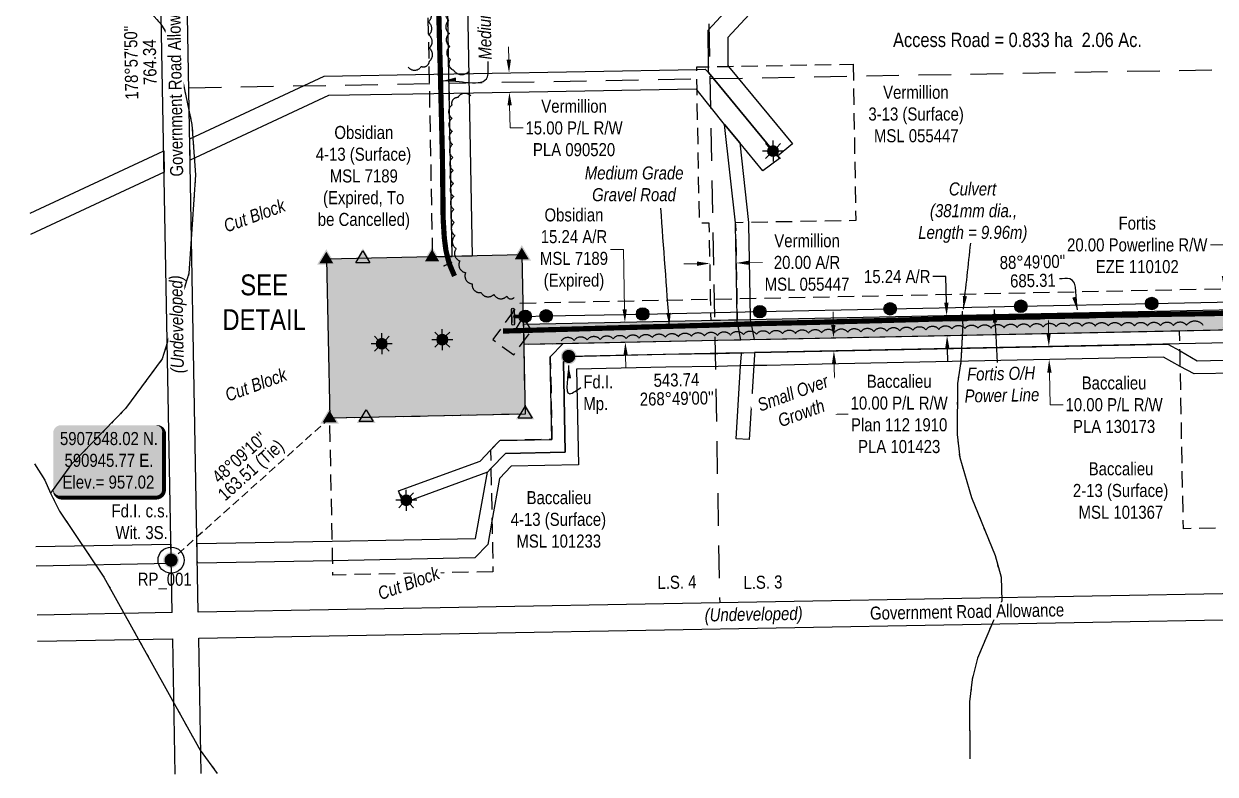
# Model space of a CAD drawing. Extents: x 588922 to 592870, y 5907287 to 5910216.
# Drawn here: x 590833 to 591746, y 5907384 to 5907959 of the extents above; entities that cross this region are included whole.
import ezdxf
from ezdxf.enums import TextEntityAlignment as Align

# ---------------------------------------------------------------- set-up
doc = ezdxf.new("R2010")
doc.units = 0
doc.header["$LTSCALE"] = 5
doc.header["$PDSIZE"] = 0.5
for name, pattern in [('0', [1, 1, 0]), ('foc-ACCESSROAD', [3.75, 2.5, -1.25]), ('foc-FLOWLINE', [3.75, 2.5, -1.25]), ('foc-LSD', [8, 5, -3]), ('foc-TIELINE', [1.875, 1.25, -0.625]), ('foc-WHEELTRACKS', [2, 0.4, -1.6]), ('POWERLINE5', [7.8, 2.4, -0.6, 0.6, -0.6, 0.6, -0.6, 2.4])]:
    doc.linetypes.add(name, pattern=pattern)
doc.layers.get('Defpoints').update_dxf_attribs({"color": 9})
for name, color, linetype in [('35', 37, 'Continuous'), ('AS-POWER', 104, 'foc-POWER'), ('AS-POWER-EXISTING', 72, 'POWERLINE5'), ('AS-POWER-EXISTING-ANC', 72, 'Continuous'), ('AS-ROADS', 254, 'Continuous'), ('C-AR', 13, 'foc-ACCESSROAD'), ('C-RW', 13, 'Continuous'), ('C-WS-S', 8, 'Continuous'), ('DETAIL-T', 7, 'Continuous'), ('F-EZE', 190, 'foc-FLOWLINE'), ('F-RW', 190, 'Continuous'), ('F-WS', 190, 'foc-ACCESSROAD'), ('F-WS-S', 8, 'Continuous'), ('L-AREAWORK', 5, 'Continuous'), ('L-BD', 7, 'Continuous'), ('L-BD1', 253, 'Continuous'), ('L-MON', 1, 'Continuous'), ('L-ROAD-T', 7, 'Continuous'), ('L-SEC', 7, 'Continuous'), ('L-SECTION-LSD', 7, 'foc-LSD'), ('L-TIE', 7, 'foc-TIELINE'), ('P-PROPOSED', 10, 'Continuous'), ('P-PROPOSED-H', 21, 'Continuous'), ('P-TXT', 4, 'Continuous'), ('T-BUSH', 110, '0'), ('T-CREEK', 160, 'Continuous'), ('T-WATER-P3', 160, 'foc-WHEELTRACKS')]:
    doc.layers.add(name, color=color, linetype=linetype)
for name, color, linetype, lineweight in [('AS-GENERAL', 48, 'Continuous', 18), ('C-AR-T', 13, 'Continuous', 9), ('C-WS-T', 13, 'Continuous', 9), ('F-AR-T', 190, 'Continuous', 9), ('F-EZE-T', 190, 'Continuous', 9), ('F-RW-T', 190, 'Continuous', 9), ('F-WS-T', 190, 'Continuous', 9), ('T-TEXT', 48, 'Continuous', 18)]:
    doc.layers.add(name, color=color, linetype=linetype, lineweight=lineweight)
doc.styles.add('100L', font='ARIALN.TTF', dxfattribs={"height": 11})
doc.styles.add('175L', font='ARIALN.TTF', dxfattribs={"height": 20})
doc.styles.add('80', font='ARIALN.TTF', dxfattribs={"height": 10})
doc.styles.add('80CG', font='ARIALN.TTF', dxfattribs={"height": 10})
doc.styles.add('80L', font='ARIALN.TTF', dxfattribs={"height": 10})
doc.styles.add('80LS', font='ARIALNI.TTF', dxfattribs={"height": 10})
doc.styles.add('foc-LtypeFont', font='ARIALN.TTF', dxfattribs={"height": 7.35})
doc.linetypes.add('foc-POWER', pattern='A,6,-1,["P",foc-LtypeFont,S=0.2,R=0,X=-0.625,Y=-0.75],-1.24,4', length=12.24)
doc.linetypes.add('foc-TOPO-flowdirection-NOLINE', pattern='A,0,[">",foc-LtypeFont,S=0.3,R=0,X=0,Y=-0.945],-20,[">",foc-LtypeFont,S=0.3,R=0,X=0,Y=-0.945],0', length=20)
doc.dimstyles.new('Compass 5 000', dxfattribs={"dimscale": 5, "dimtxt": 9, "dimasz": 2, "dimexe": 0.2, "dimexo": 0.0625, "dimgap": 0.5, "dimtad": 0, "dimtih": 1, "dimtoh": 1, "dimzin": 0, "dimdsep": 46, "dimtxsty": '80CG', "dimcen": 0.1, "dimse1": 1, "dimse2": 1, "dimclrd": 256, "dimclrt": 256, "dimaunit": 1, "dimadec": 4, "dimazin": 0, "dimtfac": 0.06, "dimtofl": 0, "dimtmove": 0, "dimatfit": 1, "dimfxl": 0.2, "dimtolj": 1, "dimtzin": 0, "dimlwd": -1, "dimarcsym": 0})

# ---------------------------------------------------------------- blocks, each defined once
blk = doc.blocks.new('*D46')
at = {"layer": 'C-AR-T', "transparency": 16777216}
for p, q in [((591292.66, 5907786.24), (591282.66, 5907786.24)), ((591293.61, 5907740.37), (591292.66, 5907786.24)), ((591294.35, 5907705.13), (591294.56, 5907695.13))]:
    blk.add_line(p, q, dxfattribs=at)
for points in [[(591295.28, 5907740.4), (591291.95, 5907740.33), (591293.82, 5907730.37)], [(591296.02, 5907705.16), (591292.68, 5907705.09), (591294.14, 5907715.13)]]:
    blk.add_solid(points, dxfattribs=at)
at = {"layer": 'Defpoints', "color": 0, "transparency": 16777216}
for p in [(591274.26, 5907729.96), (591293.82, 5907730.37), (591274.58, 5907714.72)]:
    blk.add_point(p, dxfattribs=at)
at = {"layer": 'C-AR-T', "transparency": 16777216, "insert": (591254.73, 5907786.24), "char_height": 10, "attachment_point": 5, "style": '80CG'}
blk.add_mtext('\\A1;Obsidian\\P15.24 A/R\\PMSL 7189\\P(Expired)', dxfattribs=at)
blk = doc.blocks.new('*D54')
at = {"layer": 'Defpoints', "color": 0, "transparency": 16777216}
for p in [(591359.07, 5907774.13), (591379.19, 5907775.87), (591379.22, 5907774.49)]:
    blk.add_point(p, dxfattribs=at)
at = {"layer": 'F-AR-T', "transparency": 16777216}
for p, q in [((591349.05, 5907775.32), (591339.05, 5907775.14)), ((591389.19, 5907776.05), (591399.19, 5907776.23))]:
    blk.add_line(p, q, dxfattribs=at)
for points in [[(591389.16, 5907777.72), (591389.22, 5907774.38), (591379.19, 5907775.87)], [(591349.02, 5907776.99), (591349.08, 5907773.66), (591359.05, 5907775.5)]]:
    blk.add_solid(points, dxfattribs=at)
at = {"layer": 'F-AR-T', "transparency": 16777216, "insert": (591433.47, 5907776.23), "char_height": 10, "attachment_point": 5, "style": '80CG'}
blk.add_mtext('\\A1;Vermillion\\P20.00 A/R\\PMSL 055447', dxfattribs=at)
blk = doc.blocks.new('*D56')
at = {"layer": 'Defpoints', "color": 0, "transparency": 16777216}
for p in [(591635.1, 5907753.65), (591753.4, 5907755.85), (591635.47, 5907733.74)]:
    blk.add_point(p, dxfattribs=at)
at = {"layer": 'F-EZE-T', "transparency": 16777216}
for p, q in [((591752.77, 5907789.69), (591742.77, 5907789.69)), ((591753.22, 5907765.84), (591752.77, 5907789.69)), ((591753.96, 5907725.94), (591754.14, 5907715.94))]:
    blk.add_line(p, q, dxfattribs=at)
for points in [[(591754.88, 5907765.88), (591751.55, 5907765.81), (591753.4, 5907755.85)], [(591755.62, 5907725.97), (591752.29, 5907725.91), (591753.77, 5907735.94)]]:
    blk.add_solid(points, dxfattribs=at)
at = {"layer": 'F-EZE-T', "transparency": 16777216, "insert": (591686.69, 5907789.69), "char_height": 10, "attachment_point": 5, "style": '80CG'}
blk.add_mtext('\\A1;Fortis\\P20.00 Powerline R/W\\PEZE 110102', dxfattribs=at)
blk = doc.blocks.new('*D65')
at = {"layer": 'Defpoints', "color": 0, "transparency": 16777216}
for p in [(591204.93, 5907921.69), (591228.87, 5907922.13), (591229.15, 5907907.14)]:
    blk.add_point(p, dxfattribs=at)
at = {"layer": 'F-RW-T', "transparency": 16777216}
for p, q in [((591204.75, 5907931.69), (591204.57, 5907941.69)), ((591205.39, 5907896.7), (591205.71, 5907879.39)), ((591205.71, 5907879.39), (591215.71, 5907879.39))]:
    blk.add_line(p, q, dxfattribs=at)
for points in [[(591206.42, 5907931.72), (591203.08, 5907931.66), (591204.93, 5907921.69)], [(591207.06, 5907896.73), (591203.72, 5907896.67), (591205.21, 5907906.7)]]:
    blk.add_solid(points, dxfattribs=at)
at = {"layer": 'F-RW-T', "transparency": 16777216, "insert": (591254.79, 5907879.39), "char_height": 10, "attachment_point": 5, "style": '80CG'}
blk.add_mtext('\\A1;Vermillion\\P15.00 P/L R/W\\PPLA 090520', dxfattribs=at)
blk = doc.blocks.new('*D66')
at = {"layer": 'Defpoints', "color": 0, "transparency": 16777216}
for p in [(591469.82, 5907718.75), (591454.02, 5907708.42), (591470.03, 5907708.76)]:
    blk.add_point(p, dxfattribs=at)
at = {"layer": 'F-RW-T', "transparency": 16777216}
for p, q in [((591453.6, 5907728.41), (591453.4, 5907738.41)), ((591454.23, 5907698.42), (591455.03, 5907660.07)), ((591455.03, 5907660.07), (591465.03, 5907660.07))]:
    blk.add_line(p, q, dxfattribs=at)
for points in [[(591455.27, 5907728.44), (591451.94, 5907728.37), (591453.81, 5907718.41)], [(591455.9, 5907698.46), (591452.56, 5907698.39), (591454.02, 5907708.42)]]:
    blk.add_solid(points, dxfattribs=at)
at = {"layer": 'F-RW-T', "transparency": 16777216, "insert": (591504.12, 5907660.07), "char_height": 10, "attachment_point": 5, "style": '80CG', "bg_fill": 3, "box_fill_scale": 1.1, "bg_fill_color": 256, "bg_fill_true_color": 13158600, "bg_fill_transparency": 0}
blk.add_mtext('\\A1;Baccalieu\\P10.00 P/L R/W\\PPlan 112 1910\\PPLA 101423', dxfattribs=at)
blk = doc.blocks.new('*D68')
at = {"layer": 'Defpoints', "color": 0, "transparency": 16777216}
for p in [(591623.48, 5907711.92), (591619.14, 5907701.83), (591623.69, 5907701.92)]:
    blk.add_point(p, dxfattribs=at)
at = {"layer": 'F-RW-T', "transparency": 16777216}
for p, q in [((591618.72, 5907721.82), (591618.52, 5907731.82)), ((591619.35, 5907691.83), (591619.87, 5907667.15)), ((591619.87, 5907667.15), (591629.87, 5907667.15))]:
    blk.add_line(p, q, dxfattribs=at)
for points in [[(591620.39, 5907721.86), (591617.06, 5907721.79), (591618.93, 5907711.83)], [(591621.02, 5907691.86), (591617.69, 5907691.79), (591619.14, 5907701.83)]]:
    blk.add_solid(points, dxfattribs=at)
at = {"layer": 'F-RW-T', "transparency": 16777216, "insert": (591668.95, 5907667.15), "char_height": 10, "attachment_point": 5, "style": '80CG'}
blk.add_mtext('\\A1;Baccalieu\\P10.00 P/L R/W\\PPLA 130173', dxfattribs=at)
blk = doc.blocks.new('GAS')
h = blk.add_hatch(color=255)
h.dxf.hatch_style = 1
edge = h.paths.add_edge_path()
edge.add_arc((0, 0), 0.9, 0, 360)
for p, q in [((-0.81, 0), (-1.62, 0)), ((-0.57, 0.57), (-1.14, 1.14)), ((0, 0.81), (0, 1.62)), ((0.57, 0.57), (1.14, 1.14)), ((1.62, 0), (0.81, 0)), ((-0.57, -0.57), (-1.14, -1.14)), ((0, -0.81), (0, -1.62)), ((1.14, -1.14), (0.57, -0.57))]:
    blk.add_line(p, q)
blk.add_circle((0, 0), 0.8)
blk = doc.blocks.new('fdia')
at = {"color": 255, "const_width": 1}
blk.add_lwpolyline([(-0.5, 0, 1), (0.5, 0, 1)], format="xyb", close=True, dxfattribs=at)
blk = doc.blocks.new('Fdiaa')
blk.add_blockref('fdia', (0, 0))
blk = doc.blocks.new('fdib')
at = {"color": 1, "const_width": 1.6}
blk.add_lwpolyline([(-0.4, 0, 1), (0.4, 0, 1)], format="xyb", close=True, dxfattribs=at)
at = {"color": 1}
blk.add_circle((0, 0), 0.8, dxfattribs=at)
blk = doc.blocks.new('Fdibb')
blk.add_blockref('fdib', (0, 0))
blk = doc.blocks.new('fdicc')
for name in ['Fdibb', 'Fdiaa']:
    blk.add_blockref(name, (0, 0))
blk = doc.blocks.new('FDI')
blk.add_blockref('fdicc', (0, 0))
blk = doc.blocks.new('TRIA')
blk.add_hatch(color=255).paths.add_polyline_path([(-0.04, 1.52), (-1.47, -0.87), (1.39, -0.87)])
blk = doc.blocks.new('TRIAA')
blk.add_blockref('TRIA', (0, 0))
blk = doc.blocks.new('TRIB')
at = {"color": 1}
blk.add_lwpolyline([(-1.12, -0.67), (-0.04, 1.13), (1.04, -0.67)], close=True, dxfattribs=at)
blk = doc.blocks.new('TRIBB')
blk.add_blockref('TRIB', (0, 0))
blk = doc.blocks.new('TRICC')
for name in ['TRIAA', 'TRIBB']:
    blk.add_blockref(name, (0, 0))
blk = doc.blocks.new('plspike')
blk.add_blockref('TRICC', (0, 0))
blk = doc.blocks.new('*U72')
h = blk.add_hatch(color=255)
h.dxf.hatch_style = 1
edge = h.paths.add_edge_path()
edge.add_arc((-0.02, 1.1), 0.2, 1.2155, 181.2155, ccw=False)
edge.add_line((0.18, 1.1), (0.2, -0.2))
edge.add_line((0.2, -0.2), (0.22, -1.1))
edge.add_arc((0.02, -1.1), 0.2, -178.7845, 1.2155, ccw=False)
edge.add_line((-0.18, -1.1), (-0.22, 1.1))
h = blk.add_hatch(color=255)
h.dxf.hatch_style = 1
edge = h.paths.add_edge_path()
edge.add_arc((1.87, 0.04), 0.2, -88.7845, 91.2155, ccw=False)
edge.add_line((1.87, -0.16), (0.2, -0.2))
edge.add_line((0.2, -0.2), (0.2, 0.2))
edge.add_line((0.2, 0.2), (1.86, 0.24))
at = {"color": 255}
blk.add_lwpolyline([(-0.22, 1.1, -1), (0.18, 1.1), (0.2, -0.2), (0.22, -1.1, -1), (-0.18, -1.1)], format="xyb", close=True, dxfattribs=at)
at = {"color": 72, "const_width": 0.1, "flags": 128}
for points in [[(-0.02, 1.1), (0.02, -1.1)], [(1.87, 0.04), (0, 0)]]:
    blk.add_lwpolyline(points, dxfattribs=at)
at = {"color": 255, "flags": 128}
blk.add_lwpolyline([(1.86, 0.24, -1), (1.87, -0.16), (0.2, -0.2), (0.2, 0.2)], format="xyb", close=True, dxfattribs=at)
blk = doc.blocks.new('POWERPOLE')
h = blk.add_hatch(color=255)
edge = h.paths.add_edge_path()
edge.add_arc((0, 0), 0.96, 0, 360)
at = {"linetype": 'Continuous'}
for p, q in [((0.68, -0.68), (-0.68, 0.68)), ((-0.68, -0.68), (0.68, 0.68))]:
    blk.add_line(p, q, dxfattribs=at)
blk.add_circle((0, 0), 0.96, dxfattribs=at)
blk = doc.blocks.new('STRIA')
blk.add_hatch(color=255).paths.add_polyline_path([(-0.04, 1.52), (-1.47, -0.87), (1.39, -0.87)])
blk = doc.blocks.new('STRIAA')
blk.add_blockref('STRIA', (0, 0))
blk = doc.blocks.new('STRIB')
at = {"color": 1}
blk.add_solid([(-1.12, -0.67), (-0.04, 1.13), (1.04, -0.67)], dxfattribs=at)
blk = doc.blocks.new('STRIBB')
blk.add_blockref('STRIB', (0, 0))
blk = doc.blocks.new('STRICC')
for name in ['STRIAA', 'STRIBB']:
    blk.add_blockref(name, (0, 0))
blk = doc.blocks.new('fdspike')
blk.add_blockref('STRICC', (0, 0))
blk = doc.blocks.new('*D77')
at = {"layer": 'Defpoints', "color": 0, "transparency": 16777216}
for p in [(591540.54, 5907735.45), (591337.34, 5907731.25), (591337.65, 5907716.02)]:
    blk.add_point(p, dxfattribs=at)
at = {"layer": 'P-TXT', "transparency": 16777216}
for p, q in [((591539.92, 5907765.4), (591529.92, 5907765.4)), ((591540.34, 5907745.44), (591539.92, 5907765.4)), ((591541.06, 5907710.22), (591541.27, 5907700.22))]:
    blk.add_line(p, q, dxfattribs=at)
for points in [[(591542, 5907745.48), (591538.67, 5907745.41), (591540.54, 5907735.45)], [(591542.73, 5907710.25), (591539.4, 5907710.18), (591540.86, 5907720.21)]]:
    blk.add_solid(points, dxfattribs=at)
at = {"layer": 'P-TXT', "transparency": 16777216, "insert": (591502.64, 5907765.4), "char_height": 10, "attachment_point": 5, "style": '80CG'}
blk.add_mtext('\\A1;15.24 A/R', dxfattribs=at)
blk = doc.blocks.new('*U86')
h = blk.add_hatch(color=254)
edge = h.paths.add_edge_path()
edge.add_line((-36.5, -28.5), (36.5, -28.5))
edge.add_arc((36.5, -22.5), 6, 270, 360)
edge.add_line((42.5, -22.5), (42.5, 21))
edge.add_arc((36.5, 21), 6, 0, 90)
edge.add_line((36.5, 27), (-36.5, 27))
edge.add_arc((-36.5, 21), 6, 90, 180)
edge.add_line((-42.5, 21), (-42.5, -22.5))
edge.add_arc((-36.5, -22.5), 6, 180, 270)
at = {"color": 1, "flags": 128}
blk.add_lwpolyline([(-36.5, -28.5, 3, 3, 0), (36.5, -28.5, 3, 3, 0.414214), (42.5, -22.5, 3, 3, 0), (42.5, 21, 3, 0, 0.414214), (36.5, 27, 0, 0, 0), (-36.5, 27, 0, 0, 0.414214), (-42.5, 21, 0, 0, 0), (-42.5, -22.5, 0, 3, 0.414214)], format="xyseb", close=True, dxfattribs=at)
blk.add_lwpolyline([(-39.72, -16.35, 0, 10, 0), (0, 0, 5, 5, 0)], format="xyseb", dxfattribs=at)
at = {"color": 1, "style": '80'}
blk.add_attdef('ENTER_TEXT_001', (-35.99, -5), '', height=10, dxfattribs=at)

msp = doc.modelspace()

# ---------------------------------------------------------------- hatches: boundary and pattern name
at = {"layer": 'P-PROPOSED-H'}
h = msp.add_hatch(color=256, dxfattribs=at)
h.dxf.hatch_style = 1
h.paths.add_polyline_path([(591067.518, 5907657.056), (591217.501, 5907660.227), (591214.925, 5907782.045), (591065.026, 5907778.876)])
h = msp.add_hatch(color=256, dxfattribs=at)
h.dxf.hatch_style = 1
h.paths.add_polyline_path([(591216.374, 5907713.511), (591873.763, 5907727.084), (591873.477, 5907742.315), (591216.052, 5907728.752)])

# ---------------------------------------------------------------- linework, layer by layer
at = {"layer": '35', "color": 3}
msp.add_circle((590945.772, 5907548.024), 10, dxfattribs=at)
at = {"layer": 'AS-GENERAL', "const_width": 1, "flags": 128}
for points in [[(591161.245, 5907776.467), (591154.612, 5907773.435)], [(591552.553, 5907738.944), (591552.93, 5907728.998)]]:
    msp.add_lwpolyline(points, dxfattribs=at)
at = {"layer": 'AS-POWER', "flags": 128}
msp.add_lwpolyline([(591217.345, 5907734.936), (591233.413, 5907735.289), (591307.442, 5907736.754), (591397.235, 5907738.6), (591497.177, 5907740.697), (591597.413, 5907742.704), (591697.804, 5907744.823), (591797.996, 5907746.762)], dxfattribs=at)
at = {"layer": 'AS-ROADS', "const_width": 3.998, "flags": 128}
for points in [[(591140.802, 5908413.977), (591142.467, 5908352.957), (591144.579, 5908277.085), (591146.255, 5908207.142), (591147.914, 5908105.327), (591149.956, 5908008.928), (591152.202, 5907924.423), (591153.844, 5907857.311), (591154.408, 5907809.695), (591155.299, 5907795.167), (591156.527, 5907785.538), (591158.963, 5907775.686), (591163.116, 5907765.911)], [(591200.264, 5907723.664), (591306.981, 5907726.722), (591357.322, 5907728.113), (591398.209, 5907729.417), (591438.164, 5907730.308), (591497.654, 5907731.912), (591540.029, 5907733.137), (591597.823, 5907734.43), (591640.403, 5907735.285), (591698.863, 5907736.381), (591738.883, 5907736.955), (591796.69, 5907738.083), (591840.167, 5907738.332), (591879.686, 5907738.727), (591917.179, 5907739.306)]]:
    msp.add_lwpolyline(points, dxfattribs=at)
at = {"layer": 'C-AR', "flags": 128}
msp.add_lwpolyline([(591134.565, 5908413.865), (591146.139, 5907780.591), (591161.369, 5907780.912), (591149.796, 5908414.138)], dxfattribs=at)
at = {"layer": 'C-RW', "flags": 128}
msp.add_lwpolyline([(591165.027, 5908414.411), (591176.599, 5907781.234), (591161.369, 5907780.912), (591149.796, 5908414.138)], dxfattribs=at)
at = {"layer": 'F-EZE', "flags": 128}
msp.add_lwpolyline([(591788.19, 5907756.687), (591212.551, 5907744.802), (591192.475, 5907717.096), (591208.663, 5907705.366), (591222.905, 5907725.02), (591786.744, 5907736.662), (591788.42, 5907748.179)], close=True, dxfattribs=at)
at = {"layer": 'F-RW'}
for points in [[(591490.755, 5908076.245), (591372.646, 5907948.675), (591372.76, 5907927.298), (591373.297, 5907926.646), (591422.343, 5907867.231), (591410.804, 5907857.678), (591357.816, 5907921.853), (591357.792, 5907926.37), (591357.639, 5907954.475), (591476.368, 5908082.715)], [(591794.062, 5907715.44), (591393.104, 5907707.162), (591393.125, 5907705.668), (591392.591, 5907697.153), (591389.034, 5907640.43), (591379.058, 5907641.056), (591382.563, 5907696.946), (591383.125, 5907705.913), (591383.11, 5907706.955), (591250.682, 5907704.221), (591246.64, 5907700.005), (591248.052, 5907630.812), (591202.162, 5907629.872), (591191.011, 5907618.241), (591188.322, 5907615.436), (591123.68, 5907591.737), (591120.24, 5907601.122), (591182.709, 5907624.025), (591190.723, 5907632.383), (591197.815, 5907639.781), (591237.854, 5907640.6), (591236.561, 5907703.955), (591246.379, 5907714.131), (591364.727, 5907716.58), (591382.749, 5907716.951), (591380.247, 5907729.933), (591379.986, 5907731.284), (591379.971, 5907732.143), (591379.655, 5907749.838), (591378.67, 5907805.103), (591378.482, 5907806.775), (591370.252, 5907882.074), (591381.838, 5907868.069), (591388.524, 5907806.951), (591388.656, 5907805.737), (591389.648, 5907750.021), (591389.963, 5907732.332), (591390.389, 5907730.119), (591392.887, 5907717.161), (591719.228, 5907723.894), (591762.607, 5907724.79)], [(590837.576, 5907814.165), (590935.745, 5907859.87), (590940.093, 5907861.894), (590940.39, 5907845.494), (590837.864, 5907797.76)], [(591763.23, 5907691.508), (591730.292, 5907690.833), (591719.737, 5907696.585), (591706.8, 5907703.634), (591445.086, 5907698.234), (591402.628, 5907697.36), (591392.591, 5907697.153), (591382.563, 5907696.946), (591372.525, 5907696.738), (591365.222, 5907696.587), (591325.124, 5907695.953), (591256.762, 5907694.366), (591258.259, 5907621.014), (591206.514, 5907619.953), (591197.619, 5907610.713), (591191.832, 5907577.982), (591188.651, 5907559.994), (591178.753, 5907549.712), (591069.632, 5907547.591), (590965.925, 5907545.715), (590965.873, 5907548.577), (590965.654, 5907560.706), (591069.326, 5907562.582), (591179.337, 5907564.72), (591188.322, 5907615.436), (591191.011, 5907618.241), (591202.162, 5907629.872), (591248.052, 5907630.812), (591246.64, 5907700.005), (591250.682, 5907704.221), (591324.925, 5907705.956), (591365.039, 5907706.591), (591383.11, 5907706.964), (591384.906, 5907707.021), (591393.104, 5907707.17), (591444.884, 5907708.238), (591710.145, 5907713.709), (591710.145, 5907713.709), (591719.517, 5907708.387), (591732.735, 5907700.881), (591763.043, 5907701.502)], [(590842.058, 5907558.359), (590945.549, 5907560.366), (590945.817, 5907545.524), (590842.318, 5907543.498)]]:
    msp.add_lwpolyline(points, dxfattribs=at)
msp.add_lwpolyline([(591357.816, 5907921.853), (591410.804, 5907857.679), (591412.226, 5907856.117), (591399.607, 5907846.618), (591381.838, 5907868.069), (591370.252, 5907882.074), (591349.151, 5907908.492), (591348.521, 5907909.281), (591177.675, 5907906.207), (591162.542, 5907905.935), (591147.316, 5907905.661), (591066.513, 5907904.21), (590960.333, 5907854.777), (590960.036, 5907871.179), (591063.067, 5907919.144), (591147.319, 5907920.657), (591162.545, 5907920.931), (591177.682, 5907921.203), (591348.871, 5907924.283), (591355.447, 5907924.401), (591357.816, 5907921.853)], close=True, dxfattribs=at)
at = {"layer": 'F-WS', "flags": 128}
for points in [[(591468.758, 5907928.344), (591470.89, 5907808.417), (591388.523, 5907806.951), (591378.472, 5907806.772), (591378.67, 5907805.103), (591379.655, 5907749.838), (591379.971, 5907732.143), (591359.888, 5907731.728), (591359.547, 5907749.47), (591358.454, 5907806.416), (591350.969, 5907806.282), (591349.151, 5907908.492), (591348.871, 5907924.283), (591348.836, 5907926.211), (591357.792, 5907926.37), (591373.297, 5907926.646), (591468.758, 5907928.344)], [(591860.057, 5907647.582), (591861.418, 5907574.74), (591765.449, 5907572.952), (591722.054, 5907572.144), (591719.795, 5907693.456), (591719.555, 5907706.339), (591719.414, 5907713.901), (591719.228, 5907723.894), (591762.607, 5907724.79), (591784.937, 5907725.25), (591803.889, 5907725.641), (591805.142, 5907725.667), (591858.585, 5907726.769), (591859.58, 5907673.054), (591859.78, 5907662.386), (591860.057, 5907647.582)], [(591192.624, 5907539.105), (591069.856, 5907536.603), (591069.566, 5907550.828), (591069.26, 5907565.817), (591067.518, 5907657.056), (591217.501, 5907660.227), (591216.374, 5907713.511), (591246.388, 5907714.14), (591236.561, 5907703.955), (591237.854, 5907640.6), (591197.815, 5907639.781), (591190.723, 5907632.384), (591191.011, 5907618.241), (591191.264, 5907605.859), (591191.975, 5907570.97), (591192.263, 5907556.817), (591192.624, 5907539.105)]]:
    msp.add_lwpolyline(points, close=True, dxfattribs=at)
at = {"layer": 'L-SEC'}
for p, q in [((590946.507, 5907507.815), (590842.979, 5907505.762)), ((590946.507, 5907507.815), (590946.502, 5907507.815)), ((590966.968, 5907488.074), (591766.804, 5907502.427)), ((590843.327, 5907485.909), (590946.863, 5907487.711)), ((590946.863, 5907487.711), (590948.72, 5907383.886)), ((590968.824, 5907384.274), (590966.968, 5907488.074))]:
    msp.add_line(p, q, dxfattribs=at)
at = {"layer": 'L-SECTION-LSD'}
for p, q in [((591351.428, 5908319.164), (591366.523, 5907515.354)), ((591358.972, 5907917.259), (591758.622, 5907924.307))]:
    msp.add_line(p, q, dxfattribs=at)
at = {"layer": 'L-TIE'}
msp.add_line((591067.518, 5907657.056), (590945.772, 5907548.024), dxfattribs=at)
at = {"layer": 'P-PROPOSED'}
for points in [[(591067.518, 5907657.056), (591217.501, 5907660.227), (591214.925, 5907782.045), (591065.026, 5907778.876)], [(591216.374, 5907713.511), (591873.763, 5907727.084), (591873.477, 5907742.315), (591216.052, 5907728.752)]]:
    msp.add_lwpolyline(points, close=True, dxfattribs=at)
at = {"layer": 'T-BUSH', "flags": 128}
for points in [[(591147.1, 5908414.09, 0.1381567), (591149.273, 5908411.595, 0.5205671), (591149.539, 5908401.603, 0.5205671), (591149.766, 5908391.61, 0.5205671), (591149.993, 5908381.617, 0.5205671), (591150.22, 5908371.624, 0.5205671), (591150.447, 5908361.631, 0.5205671), (591150.691, 5908351.638, 0.5205671), (591151.021, 5908341.648, 0.5205671), (591151.352, 5908331.658, 0.5205671), (591151.682, 5908321.668, 0.5205671), (591152.012, 5908311.678, 0.5205671), (591152.342, 5908301.688, 0.5205671), (591152.672, 5908291.698, 0.5205671), (591152.964, 5908281.707, 0.5205671), (591153.249, 5908271.715, 0.5205671), (591153.534, 5908261.724, 0.5205671), (591153.819, 5908251.732, 0.5205671), (591154.104, 5908241.741, 0.5205671), (591154.389, 5908231.75, 0.5205671), (591154.525, 5908221.755, 0.5205671), (591154.61, 5908211.76, 0.5205671), (591154.695, 5908201.765, 0.5205671), (591154.78, 5908191.77, 0.5205671), (591154.866, 5908181.775, 0.5205671), (591155.016, 5908171.78, 0.5205671), (591155.206, 5908161.787, 0.5205671), (591155.395, 5908151.793, 0.5205671), (591155.584, 5908141.799, 0.5205671), (591155.774, 5908131.805, 0.5205671), (591155.963, 5908121.812, 0.5205671), (591156.153, 5908111.818, 0.5205671), (591156.327, 5908101.824, 0.5205671), (591156.489, 5908091.83, 0.5205671), (591156.652, 5908081.836, 0.5205671), (591156.814, 5908071.841, 0.5205671), (591156.977, 5908061.847, 0.5205671), (591157.139, 5908051.853, 0.5205671), (591157.301, 5908041.859, 0.5205671), (591157.464, 5908031.865, 0.5205671), (591157.644, 5908021.871, 0.5205671), (591157.851, 5908011.877, 0.5205671), (591158.058, 5908001.884, 0.5205671), (591158.264, 5907991.891, 0.5205671), (591158.471, 5907981.897, 0.5205671), (591158.678, 5907971.904, 0.5205671), (591158.884, 5907961.91, 0.5205671), (591159.157, 5907951.919, 0.5205671), (591159.575, 5907941.932, 0.5205671), (591159.993, 5907931.946, 0.5205671), (591162.283, 5907923.83, 0.5205671), (591174.494, 5907923.313)], [(591127.664, 5907925.989, 0.5205671), (591137.639, 5907926.635, 0.5205671), (591143.85, 5907930.703, 0.5205671), (591143.55, 5907940.694, 0.5205671), (591143.249, 5907950.685, 0.5205671), (591142.948, 5907960.676, 0.5205671), (591142.715, 5907970.669, 0.5205671), (591142.513, 5907980.662, 0.5205671), (591142.31, 5907990.656, 0.5205671), (591142.108, 5908000.649, 0.5205671), (591141.905, 5908010.643, 0.5205671), (591141.702, 5908020.636, 0.5205671), (591141.495, 5908030.63, 0.5205671), (591141.287, 5908040.623, 0.5205671), (591141.08, 5908050.616, 0.5205671), (591140.873, 5908060.61, 0.5205671), (591140.666, 5908070.603, 0.5205671), (591140.456, 5908080.596, 0.5205671), (591140.217, 5908090.589, 0.5205671), (591139.978, 5908100.582, 0.5205671), (591139.739, 5908110.574, 0.5205671), (591139.5, 5908120.567, 0.5205671), (591139.261, 5908130.56, 0.5205671), (591139.022, 5908140.552, 0.5205671), (591138.782, 5908150.545, 0.5205671), (591133.988, 5908156.578, 0.5205671), (591127.024, 5908157.727, 0.5205671)], [(591175.576, 5907903.939, 0.5205671), (591165.657, 5907902.701, 0.5205671), (591161.102, 5907896.822, 0.5205671), (591161.302, 5907886.828, 0.5205671), (591161.503, 5907876.835, 0.5205671), (591161.703, 5907866.841, 0.5205671), (591161.903, 5907856.848, 0.5205671), (591162.102, 5907846.854, 0.5205671), (591162.301, 5907836.861, 0.5205671), (591162.501, 5907826.867, 0.5205671), (591162.7, 5907816.874, 0.5205671), (591162.9, 5907806.88, 0.5205671), (591163.566, 5907796.907, 0.5205671), (591164.451, 5907786.955, 0.5205671), (591167.197, 5907777.456, 0.5205671), (591171.608, 5907768.489, 0.5205671), (591176.719, 5907759.924, 0.5205671), (591183.403, 5907753.298, 0.5205671), (591193.288, 5907751.82, 0.5205671), (591203.174, 5907750.342, 0.5205671), (591208.9, 5907749.486, 0.5205671)], [(591244.894, 5907716.107, -0.5205671), (591254.882, 5907716.479, -0.5205671), (591264.871, 5907716.852, -0.5205671), (591274.859, 5907717.224, -0.5205671), (591284.848, 5907717.596, -0.5205671), (591294.837, 5907717.966, -0.5205671), (591304.826, 5907718.31, -0.5205671), (591314.816, 5907718.655, -0.5205671), (591324.805, 5907718.999, -0.5205671), (591334.795, 5907719.343, -0.5205671), (591344.785, 5907719.687, -0.5205671), (591354.774, 5907720.031, -0.5205671), (591364.765, 5907720.346, -0.5205671), (591374.756, 5907720.644, -0.5205671), (591384.747, 5907720.942, -0.5205671), (591394.738, 5907721.24, -0.5205671), (591404.73, 5907721.487, -0.5205671), (591414.724, 5907721.7, -0.5205671), (591424.717, 5907721.914, -0.5205671), (591434.71, 5907722.127, -0.5205671), (591444.703, 5907722.361, -0.5205671), (591454.695, 5907722.608, -0.5205671), (591464.688, 5907722.855, -0.5205671), (591474.68, 5907723.102, -0.5205671), (591484.673, 5907723.35, -0.5205671), (591494.665, 5907723.597, -0.5205671), (591504.656, 5907723.91, -0.5205671), (591514.645, 5907724.265, -0.5205671), (591524.634, 5907724.62, -0.5205671), (591534.623, 5907724.975, -0.5205671), (591544.614, 5907725.289, -0.5205671), (591554.606, 5907725.531, -0.5205671), (591564.599, 5907725.773, -0.5205671), (591574.592, 5907726.015, -0.5205671), (591584.584, 5907726.256, -0.5205671), (591594.577, 5907726.498, -0.5205671), (591604.57, 5907726.718, -0.5205671), (591614.563, 5907726.923, -0.5205671), (591624.557, 5907727.128, -0.5205671), (591634.55, 5907727.334, -0.5205671), (591644.544, 5907727.493, -0.5205671), (591654.539, 5907727.549, -0.5205671), (591664.535, 5907727.606, -0.5205671), (591674.53, 5907727.662, -0.5205671), (591684.526, 5907727.718, -0.5205671), (591694.521, 5907727.774, -0.5205671), (591704.516, 5907727.87, -0.5205671), (591714.511, 5907728.001, -0.5205671), (591724.505, 5907728.133, -0.5205671), (591737.041, 5907728.299, -0.5205671)]]:
    msp.add_lwpolyline(points, format="xyb", dxfattribs=at)
at = {"layer": 'T-CREEK', "linetype": 'foc-TOPO-flowdirection-NOLINE', "flags": 128}
for points in [[(590832.831, 5908085.045), (590848.927, 5908059.916), (590905.873, 5907989.532), (590927.858, 5907970.14), (590937.346, 5907959.699), (590945.479, 5907947.128), (590951.077, 5907932.066), (590961.794, 5907882.196), (590964.499, 5907843.595), (590959.441, 5907767.726), (590939.043, 5907702.398), (590910.826, 5907664.247), (590869.26, 5907621.45), (590853.358, 5907599.412)], [(591552.93, 5907728.998), (591551.54, 5907700.43), (591548.807, 5907683.573), (591548.498, 5907644.314), (591550.556, 5907626.701), (591559.625, 5907596.039), (591577.658, 5907551.509), (591582.255, 5907534.966), (591582.777, 5907516.816), (591564.153, 5907472.897), (591560.059, 5907456.449), (591558.095, 5907439.299), (591558.264, 5907395.646)], [(590840.944, 5907621.93), (590848.926, 5907609.412), (590853.358, 5907599.412), (590860.135, 5907585.655), (590894.206, 5907535.018), (590968.109, 5907402.304), (590981.074, 5907384.51)]]:
    msp.add_lwpolyline(points, dxfattribs=at)
at = {"layer": 'T-WATER-P3', "flags": 128}
for points in [[(590832.831, 5908085.045), (590848.927, 5908059.916), (590905.873, 5907989.532), (590927.858, 5907970.14), (590937.346, 5907959.699), (590945.479, 5907947.128), (590951.077, 5907932.066), (590961.794, 5907882.196), (590964.499, 5907843.595), (590959.441, 5907767.726), (590939.043, 5907702.398), (590910.826, 5907664.247), (590869.26, 5907621.45), (590853.358, 5907599.412)], [(591552.93, 5907728.998), (591551.54, 5907700.43), (591548.807, 5907683.573), (591548.498, 5907644.314), (591550.556, 5907626.701), (591559.625, 5907596.039), (591577.658, 5907551.509), (591582.255, 5907534.966), (591582.777, 5907516.816), (591564.153, 5907472.897), (591560.059, 5907456.449), (591558.095, 5907439.299), (591558.264, 5907395.646)], [(590840.944, 5907621.93), (590848.926, 5907609.412), (590853.358, 5907599.412), (590860.135, 5907585.655), (590894.206, 5907535.018), (590968.109, 5907402.304), (590981.074, 5907384.51)]]:
    msp.add_lwpolyline(points, dxfattribs=at)

# ---------------------------------------------------------------- block references
at = {"layer": 'AS-POWER-EXISTING', "xscale": 4.997760549999981, "yscale": 4.997760549999981, "zscale": 4.997760549999981}
for p in [(591307.442, 5907736.754), (591397.235, 5907738.6), (591497.177, 5907740.697), (591597.413, 5907742.704), (591697.804, 5907744.823), (591217.345, 5907734.936), (591233.413, 5907735.289)]:
    msp.add_blockref('POWERPOLE', p, dxfattribs=at)
at = {"layer": 'AS-POWER-EXISTING-ANC', "xscale": 4.997760549999981, "yscale": 4.997760549999981, "zscale": 4.997760549999981}
msp.add_blockref('*U72', (591208.013, 5907734.738), dxfattribs=at)
at = {"layer": 'C-WS-S', "color": 6, "xscale": 4.997760549999981, "yscale": 4.997760549999981, "zscale": 4.997760549999981}
for p in [(591153.723, 5907717.072), (591107.33, 5907713.959)]:
    msp.add_blockref('GAS', p, dxfattribs=at)
at = {"layer": 'DETAIL-T', "color": 5}
ref = msp.add_blockref('*U86', (590897.851, 5907624.489), dxfattribs=at)
ref.add_attrib('ENTER_TEXT_001', '5907548.02 N.', (590860.532, 5907636.262), dxfattribs={"layer": '0', "color": 1, "height": 10, "style": '80'})
ref.add_attrib('ENTER_TEXT_002', '590945.77 E.', (590864.031, 5907619.554), dxfattribs={"layer": '0', "color": 1, "height": 10, "style": '80'})
ref.add_attrib('ENTER_TEXT_003', 'Elev.= 957.02', (590862.507, 5907602.847), dxfattribs={"layer": '0', "color": 1, "height": 10, "style": '80'})
at = {"layer": 'F-WS-S', "color": 6, "xscale": 4.997749999999961, "yscale": 4.997749999999961, "zscale": 4.997749999999961}
for p in [(591407.401, 5907861.705), (591126.09, 5907593.913)]:
    msp.add_blockref('GAS', p, dxfattribs=at)
at = {"layer": 'L-MON', "color": 3, "xscale": 4.997760549999981, "yscale": 4.997760549999981, "zscale": 4.997760549999981}
for name, p in [('plspike', (591093.081, 5907779.469)), ('plspike', (591216.016, 5907728.752)), ('FDI', (591250.682, 5907704.221)), ('plspike', (591217.501, 5907660.227)), ('plspike', (591095.585, 5907657.649)), ('FDI', (590945.772, 5907548.024))]:
    msp.add_blockref(name, p, dxfattribs=at)
at = {"layer": 'L-MON', "xscale": 4.997760549999981, "yscale": 4.997760549999981, "zscale": 4.997760549999981}
for p in [(591146.139, 5907780.591), (591214.925, 5907782.045), (591065.026, 5907778.876), (591067.518, 5907657.056)]:
    msp.add_blockref('fdspike', p, dxfattribs=at)

# ---------------------------------------------------------------- texts
at = {"layer": '35', "color": 3, "style": '80'}
msp.add_attdef('RP_001', (590920.176, 5907528.388), 'RP', height=10, dxfattribs=at)
at = {"layer": 'AS-GENERAL', "insert": (591181.992, 5907909.428), "char_height": 9.99552, "attachment_point": 1, "rotation": 91.047034, "style": '80L'}
msp.add_mtext_dynamic_manual_height_columns('\\pi22.329;{\\fArial Narrow|b0|i1|c0|p34;Medium Grade Gravel Road}', width=187.86847, gutter_width=50, heights=[28.826], dxfattribs=at)
at = {"layer": 'AS-GENERAL', "char_height": 9.99552, "attachment_point": 1, "style": '80L'}
for s, width, heights, insert in [('\\pi0.17512;{\\fArial Narrow|b0|i1|c0|p34;Medium Grade \\P\\pi5.7593;Gravel Road}', 75.24847, [28.826], (591262.862, 5907849.929)), ('\\pi23.762;{\\fArial Narrow|b0|i1|c0|p34;Culvert\\P\\pi9.2494;(381mm dia., \\P\\pi0.25952;Length = 9.96m)}', 83.19686, [0], (591518.505, 5907837.652))]:
    msp.add_mtext_dynamic_manual_height_columns(s, width=width, gutter_width=50, heights=heights, dxfattribs=dict(at, insert=insert))
at = {"layer": 'AS-POWER', "insert": (591553.527, 5907695.479), "char_height": 9.99552, "attachment_point": 1, "rotation": 1.181938, "style": '80L'}
msp.add_mtext_dynamic_manual_height_columns('\\pi2.5523;{\\fArial Narrow|b0|i1|c0|p34;Fortis O/H \\P\\pi0.32612;Power Line}', width=57.09352, gutter_width=50, heights=[0], dxfattribs=at)
at = {"layer": 'C-WS-T', "insert": (591056.581, 5907880.956), "char_height": 9.9955, "attachment_point": 1, "style": '175L'}
msp.add_mtext_dynamic_manual_height_columns('\\pi14.405;Obsidian\\P\\pi0.13109;4-13 (Surface)\\P\\pi10.897;MSL 7189\\P\\pi5.6948;(Expired, To \\P\\pi1.6993;be Cancelled)', width=72.62387, gutter_width=100, heights=[0], dxfattribs=at)
at = {"layer": 'DETAIL-T', "color": 3, "insert": (591017.122, 5907745.764), "char_height": 15.9928, "width": 63.60762, "attachment_point": 5, "style": '80CG'}
msp.add_mtext('SEE\\PDETAIL', dxfattribs=at)
at = {"layer": 'F-WS-T', "char_height": 9.9955, "attachment_point": 1, "style": '175L'}
for s, insert in [('\\pi11.61;Vermillion\\P\\pi0.29473;3-13 (Surface)\\P\\pi4.5425;MSL 055447', (591480.236, 5907911.777)), ('\\pi12.329;Baccalieu\\P\\pi0.22655;2-13 (Surface)\\P\\pi4.5425;MSL 101367', (591637.147, 5907623.087)), ('\\pi12.329;Baccalieu\\P\\pi0.13109;4-13 (Surface)\\P\\pi4.5425;MSL 101233', (591206.068, 5907600.948))]:
    msp.add_mtext_dynamic_manual_height_columns(s, width=72.62387, gutter_width=100, heights=[0], dxfattribs=dict(at, insert=insert))
at = {"layer": 'L-AREAWORK', "color": 5, "style": '100L'}
msp.add_text('Access Road = 0.833 ha  2.06 Ac.', height=11, dxfattribs=at).set_placement((591594.873, 5907938.17), align=Align.BOTTOM_CENTER)
at = {"layer": 'L-BD', "style": '80L'}
for s, height, rotation, p in [("178°57'50''", 9.99552, 91.0366, (590915.126, 5907929.531)), ('764.34', 9.9955, 91.0366, (590929.367, 5907929.789)), ('543.74', 9.9955, 1.1828, (591333.289, 5907686.233)), ("268°49'00''", 9.99552, 1.1828, (591333.583, 5907671.992))]:
    msp.add_text(s, height=height, rotation=rotation, dxfattribs=at).set_placement(p, align=Align.MIDDLE)
at = {"layer": 'L-BD', "color": 5, "style": '80L'}
for s, height, p in [("48°09'10''", 9.9955, (590998.205, 5907626.849)), ('163.51 (Tie)', 9.99552, (591007.707, 5907616.238))]:
    msp.add_text(s, height=height, rotation=41.8467, dxfattribs=at).set_placement(p, align=Align.MIDDLE)
at = {"layer": 'L-BD1', "style": '80L'}
for s, p in [("88°49'00''", (591606.399, 5907776.678)), ('685.31', (591606.693, 5907762.437))]:
    msp.add_text(s, height=9.9955, rotation=1.1817, dxfattribs=at).set_placement(p, align=Align.MIDDLE)
at = {"layer": 'L-MON', "attachment_point": 1, "style": '80L'}
for s, width, insert, char_height in [('Fd.I.\\PMp.', 22.04407, (591261.913, 5907689.711), 9.9955), ('\\pi1.0613;Fd.I. c.s.\\P\\pi4.0886;Wit. 3S.', 43.04115, (590899.024, 5907590.824), 9.99552)]:
    msp.add_mtext_dynamic_manual_height_columns(s, width=width, gutter_width=50, heights=[0], dxfattribs=dict(at, insert=insert, char_height=char_height))
at = {"layer": 'T-TEXT', "style": '80LS'}
msp.add_text('(Undeveloped)', height=9.9955, rotation=0.996698, dxfattribs=at).set_placement((591392.51, 5907506.593), align=Align.MIDDLE_CENTER)
at = {"layer": 'T-TEXT', "insert": (590984.377, 5907808.36), "char_height": 9.99171, "attachment_point": 1, "rotation": 20, "style": '80LS', "bg_fill": 3, "box_fill_scale": 1.115, "bg_fill_color": 256, "bg_fill_transparency": 0}
msp.add_mtext_dynamic_manual_height_columns('\\pi0.57908;Cut Block', width=49.7127, gutter_width=45.017, heights=[0], dxfattribs=at)

# ---------------------------------------------------------------- dimensions: what is measured, and where the dimension line sits
at = {"layer": 'C-AR-T', "color": 6}
dim = msp.add_linear_dim(base=(591293.823, 5907730.37), p1=(591274.575, 5907714.718), p2=(591274.257, 5907729.961), angle=91.195926, text='Obsidian\\P15.24 A/R\\PMSL 7189\\P(Expired)', dimstyle='Compass 5 000', dxfattribs=at)
dim.commit()
dim.dimension.update_dxf_attribs({"geometry": '*D46', "text_midpoint": (591254.731, 5907786.239), "dimtype": 161})
at = {"layer": 'F-AR-T'}
dim = msp.add_linear_dim(base=(591379.192, 5907775.87), p1=(591359.072, 5907774.128), p2=(591379.217, 5907774.493), angle=1.037431, text='Vermillion\\P20.00 A/R\\PMSL 055447', dimstyle='Compass 5 000', dxfattribs=at)
dim.commit()
dim.dimension.update_dxf_attribs({"geometry": '*D54', "text_midpoint": (591433.472, 5907776.232), "dimtype": 161})
at = {"layer": 'F-EZE-T', "color": 6}
dim = msp.add_linear_dim(base=(591753.403, 5907755.846), p1=(591635.473, 5907733.74), p2=(591635.103, 5907753.649), angle=91.064024, text='Fortis\\P20.00 Powerline R/W\\PEZE 110102', dimstyle='Compass 5 000', dxfattribs=at)
dim.commit()
dim.dimension.update_dxf_attribs({"geometry": '*D56', "text_midpoint": (591686.686, 5907789.69), "dimtype": 161})
at = {"layer": 'F-RW-T', "color": 6}
for base, p1, p2, angle, text, picture, middle in [((591204.933, 5907921.693), (591229.145, 5907907.139), (591228.871, 5907922.13), 91.046884, 'Vermillion\\P15.00 P/L R/W\\PPLA 090520', '*D65', (591254.792, 5907879.389)), ((591619.143, 5907701.825), (591623.479, 5907711.922), (591623.688, 5907701.92), 271.198035, 'Baccalieu\\P10.00 P/L R/W\\PPLA 130173', '*D68', (591668.954, 5907667.154))]:
    dim = msp.add_linear_dim(base=base, p1=p1, p2=p2, angle=angle, text=text, dimstyle='Compass 5 000', dxfattribs=at)
    dim.commit()
    dim.dimension.update_dxf_attribs({"geometry": picture, "text_midpoint": middle, "dimtype": 161})

# ---------------------------------------------------------------- leaders
at = {"layer": 'AS-GENERAL', "path_type": 1}
for points in [[(591154.295, 5907915.627), (591188.379, 5907918.542), (591188.839, 5907930.357)], [(591327.98, 5907727.577), (591321.35, 5907818.004)], [(591553.445, 5907740.567), (591559.041, 5907791.202)]]:
    msp.add_leader(points, dimstyle='Compass 5 000', override={"dimgap": 0.5, "dimtad": 0}, dxfattribs=at)
at = {"layer": 'AS-POWER', "path_type": 1}
msp.add_leader([(591576.974, 5907740.253), (591579.4, 5907699.575)], dimstyle='Compass 5 000', override={"dimgap": 0.5, "dimtad": 0}, dxfattribs=at)
at = {"layer": 'L-BD1', "path_type": 1}
msp.add_leader([(591640.777, 5907739.947), (591635.077, 5907763.74), (591627.03, 5907763.74)], dimstyle='Compass 5 000', override={"dimgap": 0.5, "dimtad": 0}, dxfattribs=at)
at = {"layer": 'L-MON', "path_type": 1}
msp.add_leader([(591250.512, 5907697.347), (591251.446, 5907675.638), (591260.088, 5907680.307)], dimstyle='Compass 5 000', override={"dimgap": 0.5, "dimtad": 0}, dxfattribs=at)

# ---------------------------------------------------------------- next in the draw order: texts
at = {"layer": 'L-ROAD-T', "char_height": 9.9955, "attachment_point": 2, "style": '80L', "bg_fill": 3, "box_fill_scale": 1.15, "bg_fill_color": 256, "bg_fill_true_color": 256, "bg_fill_transparency": 0}
for insert, width, rotation in [((590943.784, 5907916.492), 150.04686, 90.99041), ((591556.109, 5907513.607), 150.04914, 0.996698)]:
    msp.add_mtext('Government Road Allowance', dxfattribs=dict(at, insert=insert, width=width, rotation=rotation))
at = {"layer": 'T-TEXT', "insert": (590985.522, 5907678.682), "char_height": 9.99171, "attachment_point": 1, "rotation": 20, "style": '80LS', "bg_fill": 3, "box_fill_scale": 1.115, "bg_fill_color": 256, "bg_fill_transparency": 0}
msp.add_mtext_dynamic_manual_height_columns('\\pi0.57908;Cut Block', width=49.7127, gutter_width=45.017, heights=[0], dxfattribs=at)

# ---------------------------------------------------------------- next in the draw order: dimensions: what is measured, and where the dimension line sits
at = {"layer": 'F-RW-T', "color": 6}
dim = msp.add_linear_dim(base=(591454.022, 5907708.421), p1=(591469.819, 5907718.746), p2=(591470.028, 5907708.756), angle=271.197381, text='Baccalieu\\P10.00 P/L R/W\\PPlan 112 1910\\PPLA 101423', dimstyle='Compass 5 000', override={"dimtfill": 1}, dxfattribs=at)
dim.commit()
dim.dimension.update_dxf_attribs({"geometry": '*D66', "text_midpoint": (591504.119, 5907660.074), "dimtype": 161})

# ---------------------------------------------------------------- next in the draw order: linework, layer by layer
at = {"layer": 'L-SEC'}
for p, q in [((590946.5, 5907507.815), (590931.951, 5908311.897)), ((590966.604, 5907508.176), (590952.056, 5908312.261)), ((591766.443, 5907522.531), (590966.604, 5907508.176))]:
    msp.add_line(p, q, dxfattribs=at)
at = {"layer": 'L-SECTION-LSD'}
msp.add_line((590959.33, 5907910.211), (591358.976, 5907917.259), dxfattribs=at)

# ---------------------------------------------------------------- next in the draw order: dimensions: what is measured, and where the dimension line sits
at = {"layer": 'P-TXT'}
dim = msp.add_linear_dim(base=(591540.542, 5907735.446), p1=(591337.651, 5907716.022), p2=(591337.337, 5907731.254), angle=91.181667, text='15.24 A/R', dimstyle='Compass 5 000', dxfattribs=at)
dim.commit()
dim.dimension.update_dxf_attribs({"geometry": '*D77', "text_midpoint": (591502.643, 5907765.399), "dimtype": 161})

# ---------------------------------------------------------------- next in the draw order: texts
at = {"layer": 'L-SECTION-LSD', "attachment_point": 1, "rotation": 1.010367, "style": '100L', "bg_fill": 3, "box_fill_scale": 1.5, "bg_fill_color": 256, "bg_fill_transparency": 0}
for s, width, insert, char_height in [('\\pi1.9988;L.S. 4', 30.53989, (591316.658, 5907535.818), 9.99552), ('L.S. 3', 30.37591, (591384.587, 5907535.818), 9.9955)]:
    msp.add_mtext_dynamic_manual_height_columns(s, width=width, gutter_width=55, heights=[0], dxfattribs=dict(at, insert=insert, char_height=char_height))
at = {"layer": 'T-TEXT', "insert": (590944.988, 5907728.775), "char_height": 9.9955, "width": 75.94075, "attachment_point": 2, "rotation": 90.99041, "style": '80LS', "bg_fill": 3, "box_fill_scale": 1.15, "bg_fill_color": 256, "bg_fill_true_color": 256, "bg_fill_transparency": 0}
msp.add_mtext('(Undeveloped)', dxfattribs=at)
at = {"layer": 'T-TEXT', "insert": (591393.847, 5907671.089), "char_height": 9.99171, "attachment_point": 1, "rotation": 20, "style": '80LS', "bg_fill": 2}
msp.add_mtext_dynamic_manual_height_columns('\\pi0.46842;Small Over\\P\\pi11.118;Growth', width=57.73147, gutter_width=45.017, heights=[0], dxfattribs=at)
at = {"layer": 'T-TEXT', "insert": (591102.58, 5907526.46), "char_height": 9.99171, "attachment_point": 1, "rotation": 20, "style": '80LS', "bg_fill": 3, "box_fill_scale": 1.115, "bg_fill_color": 256, "bg_fill_transparency": 0}
msp.add_mtext_dynamic_manual_height_columns('\\pi0.57908;Cut Block', width=49.7127, gutter_width=45.017, heights=[0], dxfattribs=at)

doc.saveas('drawing.dxf')
